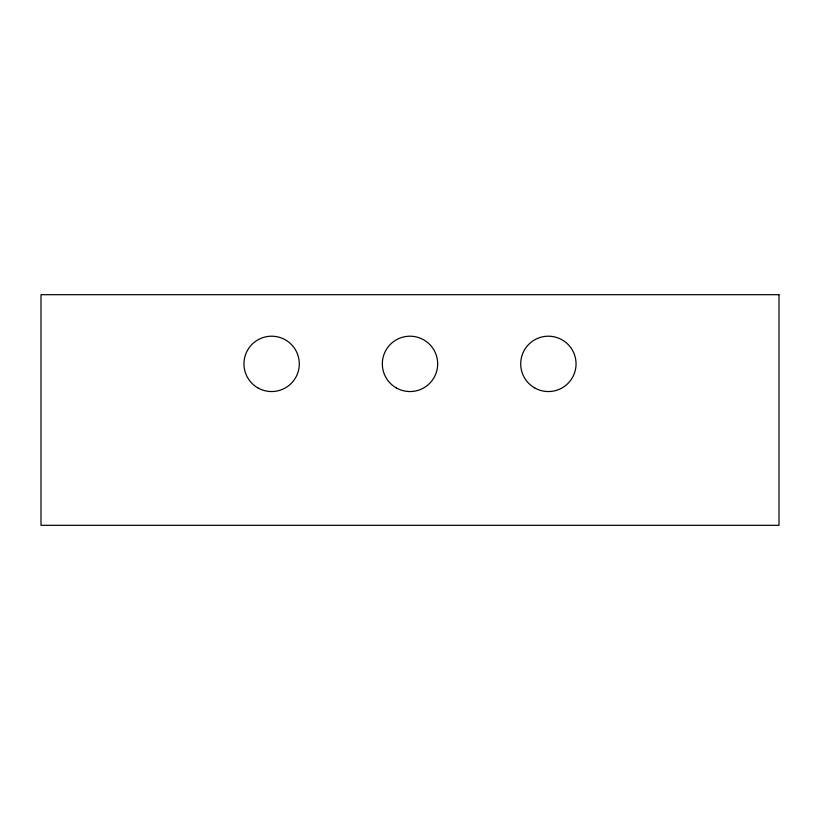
<?xml version="1.0" encoding="UTF-8"?>
<svg xmlns="http://www.w3.org/2000/svg" width="820" height="820" viewBox="0 0 820 820"><rect width="100%" height="100%" fill="white"/><g stroke="black" fill="none" stroke-linecap="round" stroke-linejoin="round"><path stroke-width="1.23" d="M779 294.688L41 294.688L41 525.312L779 525.312L779 294.688M534.537 387.839A27.675 27.675 0 0 0 576.05 363.875A27.675 27.675 0 0 0 534.537 339.91A27.675 27.675 0 0 0 534.537 387.839M396.162 387.839A27.675 27.675 0 0 0 437.675 363.875A27.675 27.675 0 0 0 396.162 339.91A27.675 27.675 0 0 0 396.162 387.839M257.787 387.839A27.675 27.675 0 0 0 299.3 363.875A27.675 27.675 0 0 0 257.787 339.91A27.675 27.675 0 0 0 257.787 387.839"/></g></svg>
